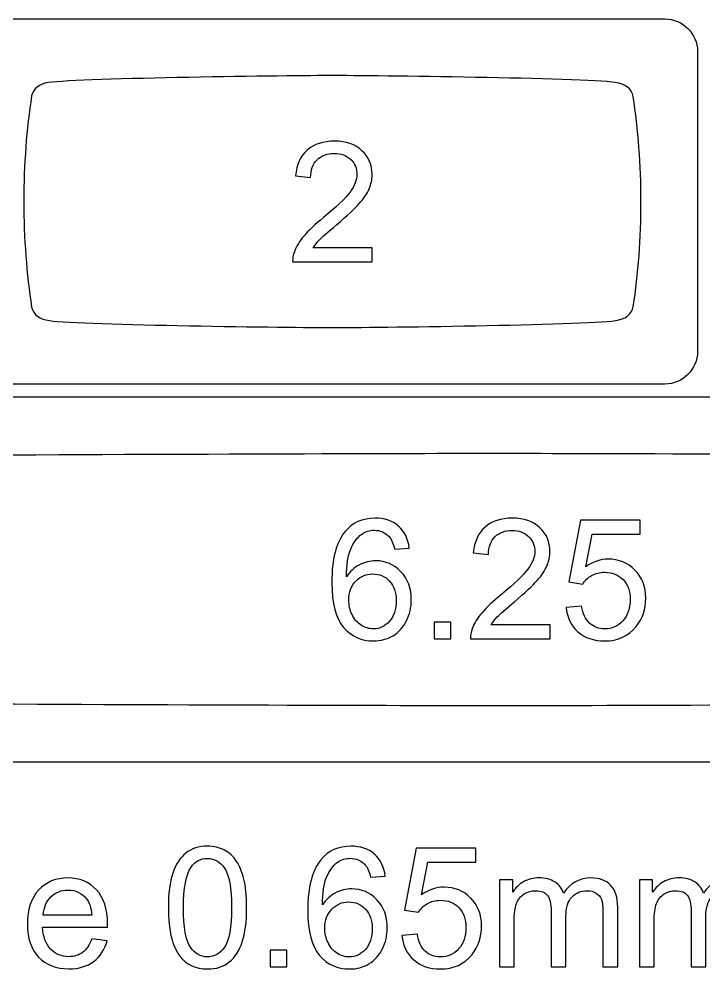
# Model space of a CAD drawing. Header units: millimetres. Extents: x -3 to 616, y -3 to 391.
# Drawn here: x 357.04 to 391.56, y 342.75 to 390.63 of the extents above; entities that cross this region are included whole.
import ezdxf

# ---------------------------------------------------------------- set-up
doc = ezdxf.new("R2010")
doc.units = ezdxf.units.MM
doc.header["$MEASUREMENT"] = 0
doc.layers.add('Templates', color=7, linetype='Continuous')

msp = doc.modelspace()

# ---------------------------------------------------------------- linework, layer by layer
at = {"layer": 'Templates'}
for points, knots in [([(356.079, 372.227), (356.079, 372.227), (389.586, 372.227), (389.586, 372.227), (389.586, 372.227), (390.492, 372.227), (391.232, 372.968), (391.232, 373.873), (391.232, 373.873), (391.232, 373.873), (391.232, 388.981), (391.232, 388.981), (391.232, 388.981), (391.232, 389.886), (390.492, 390.627), (389.586, 390.627), (389.586, 390.627), (389.586, 390.627), (356.079, 390.627), (356.079, 390.627), (356.079, 390.627), (355.173, 390.627), (354.432, 389.886), (354.432, 388.981), (354.432, 388.981), (354.432, 388.981), (354.432, 373.873), (354.432, 373.873), (354.432, 373.873), (354.432, 372.968), (355.173, 372.227), (356.079, 372.227)], [0, 0, 0, 0, 0.111111, 0.111111, 0.111111, 0.111111, 0.222222, 0.222222, 0.222222, 0.222222, 0.333333, 0.333333, 0.333333, 0.333333, 0.444444, 0.444444, 0.444444, 0.444444, 0.555556, 0.555556, 0.555556, 0.555556, 0.666667, 0.666667, 0.666667, 0.666667, 0.777778, 0.777778, 0.777778, 0.777778, 1, 1, 1, 1]), ([(372.832, 387.776), (374.715, 387.776), (385.414, 387.654), (387.088, 387.428), (387.088, 387.428), (387.088, 387.428), (387.088, 387.428), (387.088, 387.428), (387.088, 387.428), (387.597, 387.355), (387.9, 387.123), (387.991, 386.718), (387.991, 386.718), (388.244, 385.065), (388.382, 383.283), (388.382, 381.426), (388.382, 381.426), (388.383, 379.568), (388.245, 377.786), (387.993, 376.134), (387.993, 376.134), (387.903, 375.729), (387.6, 375.497), (387.093, 375.424), (387.093, 375.424), (385.419, 375.199), (374.707, 375.076), (372.836, 375.077), (372.836, 375.077), (370.964, 375.077), (360.248, 375.2), (358.573, 375.426), (358.573, 375.426), (358.573, 375.426), (358.574, 375.426), (358.574, 375.426), (358.574, 375.426), (358.079, 375.497), (357.779, 375.719), (357.679, 376.103), (357.679, 376.103), (357.423, 377.765), (357.283, 379.557), (357.283, 381.428), (357.283, 381.428), (357.282, 383.299), (357.422, 385.094), (357.677, 386.757), (357.677, 386.757), (357.774, 387.124), (358.054, 387.342), (358.512, 387.422), (358.512, 387.422), (360.204, 387.652), (370.95, 387.777), (372.832, 387.776)], [0, 0, 0, 0, 0.066667, 0.066667, 0.066667, 0.066667, 0.133333, 0.133333, 0.133333, 0.133333, 0.2, 0.2, 0.2, 0.2, 0.266667, 0.266667, 0.266667, 0.266667, 0.333333, 0.333333, 0.333333, 0.333333, 0.4, 0.4, 0.4, 0.4, 0.466667, 0.466667, 0.466667, 0.466667, 0.533333, 0.533333, 0.533333, 0.533333, 0.6, 0.6, 0.6, 0.6, 0.666667, 0.666667, 0.666667, 0.666667, 0.733333, 0.733333, 0.733333, 0.733333, 0.8, 0.8, 0.8, 0.8, 0.866667, 0.866667, 0.866667, 0.866667, 1, 1, 1, 1]), ([(374.842, 379.094), (374.842, 379.094), (374.842, 378.383), (374.842, 378.383), (374.842, 378.383), (374.842, 378.383), (370.829, 378.383), (370.829, 378.383), (370.829, 378.383), (370.823, 378.562), (370.853, 378.734), (370.916, 378.901), (370.916, 378.901), (371.019, 379.173), (371.184, 379.442), (371.411, 379.706), (371.411, 379.706), (371.639, 379.97), (371.963, 380.275), (372.385, 380.621), (372.385, 380.621), (373.041, 381.161), (373.487, 381.589), (373.72, 381.905), (373.72, 381.905), (373.954, 382.221), (374.071, 382.52), (374.071, 382.802), (374.071, 382.802), (374.071, 383.097), (373.966, 383.346), (373.754, 383.549), (373.754, 383.549), (373.542, 383.751), (373.266, 383.852), (372.926, 383.852), (372.926, 383.852), (372.566, 383.852), (372.278, 383.745), (372.062, 383.53), (372.062, 383.53), (371.846, 383.317), (371.737, 383.021), (371.735, 382.641), (371.735, 382.641), (371.735, 382.641), (370.973, 382.718), (370.973, 382.718), (370.973, 382.718), (371.025, 383.288), (371.222, 383.722), (371.564, 384.022), (371.564, 384.022), (371.907, 384.321), (372.365, 384.47), (372.943, 384.47), (372.943, 384.47), (373.524, 384.47), (373.985, 384.309), (374.324, 383.986), (374.324, 383.986), (374.664, 383.663), (374.833, 383.262), (374.833, 382.785), (374.833, 382.785), (374.833, 382.543), (374.784, 382.304), (374.684, 382.07), (374.684, 382.07), (374.585, 381.834), (374.42, 381.587), (374.19, 381.328), (374.19, 381.328), (373.959, 381.069), (373.576, 380.712), (373.043, 380.261), (373.043, 380.261), (372.595, 379.886), (372.308, 379.632), (372.181, 379.498), (372.181, 379.498), (372.054, 379.363), (371.949, 379.229), (371.866, 379.094), (371.866, 379.094), (371.866, 379.094), (374.842, 379.094), (374.842, 379.094)], [0, 0, 0, 0, 0.043478, 0.043478, 0.043478, 0.043478, 0.086957, 0.086957, 0.086957, 0.086957, 0.130435, 0.130435, 0.130435, 0.130435, 0.173913, 0.173913, 0.173913, 0.173913, 0.217391, 0.217391, 0.217391, 0.217391, 0.26087, 0.26087, 0.26087, 0.26087, 0.304348, 0.304348, 0.304348, 0.304348, 0.347826, 0.347826, 0.347826, 0.347826, 0.391304, 0.391304, 0.391304, 0.391304, 0.434783, 0.434783, 0.434783, 0.434783, 0.478261, 0.478261, 0.478261, 0.478261, 0.521739, 0.521739, 0.521739, 0.521739, 0.565217, 0.565217, 0.565217, 0.565217, 0.608696, 0.608696, 0.608696, 0.608696, 0.652174, 0.652174, 0.652174, 0.652174, 0.695652, 0.695652, 0.695652, 0.695652, 0.73913, 0.73913, 0.73913, 0.73913, 0.782609, 0.782609, 0.782609, 0.782609, 0.826087, 0.826087, 0.826087, 0.826087, 0.869565, 0.869565, 0.869565, 0.869565, 0.913043, 0.913043, 0.913043, 0.913043, 1, 1, 1, 1]), ([(324.86, 353.177), (324.86, 353.177), (436.568, 353.177), (436.568, 353.177), (436.568, 353.177), (437.473, 353.177), (438.214, 353.918), (438.214, 354.823), (438.214, 354.823), (438.214, 354.823), (438.214, 369.931), (438.214, 369.931), (438.214, 369.931), (438.214, 370.836), (437.473, 371.577), (436.568, 371.577), (436.568, 371.577), (436.568, 371.577), (324.86, 371.577), (324.86, 371.577), (324.86, 371.577), (323.955, 371.577), (323.214, 370.836), (323.214, 369.931), (323.214, 369.931), (323.214, 369.931), (323.214, 354.823), (323.214, 354.823), (323.214, 354.823), (323.214, 353.918), (323.955, 353.177), (324.86, 353.177)], [0, 0, 0, 0, 0.111111, 0.111111, 0.111111, 0.111111, 0.222222, 0.222222, 0.222222, 0.222222, 0.333333, 0.333333, 0.333333, 0.333333, 0.444444, 0.444444, 0.444444, 0.444444, 0.555556, 0.555556, 0.555556, 0.555556, 0.666667, 0.666667, 0.666667, 0.666667, 0.777778, 0.777778, 0.777778, 0.777778, 1, 1, 1, 1]), ([(380.714, 368.726), (384.567, 368.726), (429.288, 368.604), (432.714, 368.378), (432.714, 368.378), (432.714, 368.378), (432.714, 368.378), (432.714, 368.378), (432.714, 368.378), (433.755, 368.305), (434.376, 368.073), (434.562, 367.668), (434.562, 367.668), (435.08, 366.015), (435.363, 364.233), (435.364, 362.376), (435.364, 362.376), (435.364, 360.518), (435.083, 358.736), (434.568, 357.084), (434.568, 357.084), (434.381, 356.679), (433.763, 356.447), (432.724, 356.374), (432.724, 356.374), (429.296, 356.149), (384.552, 356.026), (380.72, 356.027), (380.72, 356.027), (376.888, 356.027), (332.135, 356.15), (328.707, 356.376), (328.707, 356.376), (328.707, 356.376), (328.707, 356.376), (328.707, 356.376), (328.707, 356.376), (327.695, 356.447), (327.081, 356.669), (326.876, 357.053), (326.876, 357.053), (326.352, 358.715), (326.065, 360.507), (326.064, 362.378), (326.064, 362.378), (326.063, 364.249), (326.348, 366.044), (326.872, 367.707), (326.872, 367.707), (327.07, 368.074), (327.643, 368.292), (328.581, 368.372), (328.581, 368.372), (332.044, 368.602), (376.86, 368.727), (380.714, 368.726)], [0, 0, 0, 0, 0.066667, 0.066667, 0.066667, 0.066667, 0.133333, 0.133333, 0.133333, 0.133333, 0.2, 0.2, 0.2, 0.2, 0.266667, 0.266667, 0.266667, 0.266667, 0.333333, 0.333333, 0.333333, 0.333333, 0.4, 0.4, 0.4, 0.4, 0.466667, 0.466667, 0.466667, 0.466667, 0.533333, 0.533333, 0.533333, 0.533333, 0.6, 0.6, 0.6, 0.6, 0.666667, 0.666667, 0.666667, 0.666667, 0.733333, 0.733333, 0.733333, 0.733333, 0.8, 0.8, 0.8, 0.8, 0.866667, 0.866667, 0.866667, 0.866667, 1, 1, 1, 1]), ([(376.708, 363.964), (376.708, 363.964), (375.972, 363.905), (375.972, 363.905), (375.972, 363.905), (375.905, 364.197), (375.811, 364.41), (375.688, 364.543), (375.688, 364.543), (375.486, 364.756), (375.237, 364.861), (374.94, 364.861), (374.94, 364.861), (374.702, 364.861), (374.49, 364.795), (374.308, 364.662), (374.308, 364.662), (374.074, 364.492), (373.89, 364.243), (373.754, 363.916), (373.754, 363.916), (373.618, 363.587), (373.548, 363.12), (373.542, 362.515), (373.542, 362.515), (373.721, 362.787), (373.941, 362.99), (374.201, 363.122), (374.201, 363.122), (374.461, 363.254), (374.731, 363.321), (375.016, 363.321), (375.016, 363.321), (375.513, 363.321), (375.937, 363.137), (376.286, 362.772), (376.286, 362.772), (376.635, 362.406), (376.81, 361.935), (376.81, 361.355), (376.81, 361.355), (376.81, 360.974), (376.728, 360.621), (376.564, 360.294), (376.564, 360.294), (376.399, 359.966), (376.175, 359.717), (375.887, 359.543), (375.887, 359.543), (375.601, 359.369), (375.275, 359.282), (374.911, 359.282), (374.911, 359.282), (374.291, 359.282), (373.785, 359.511), (373.392, 359.966), (373.392, 359.966), (373.001, 360.422), (372.805, 361.174), (372.805, 362.221), (372.805, 362.221), (372.805, 363.392), (373.023, 364.245), (373.456, 364.777), (373.456, 364.777), (373.834, 365.24), (374.343, 365.471), (374.985, 365.471), (374.985, 365.471), (375.462, 365.471), (375.855, 365.337), (376.159, 365.07), (376.159, 365.07), (376.464, 364.804), (376.648, 364.435), (376.708, 363.964)], [0, 0, 0, 0, 0.05, 0.05, 0.05, 0.05, 0.1, 0.1, 0.1, 0.1, 0.15, 0.15, 0.15, 0.15, 0.2, 0.2, 0.2, 0.2, 0.25, 0.25, 0.25, 0.25, 0.3, 0.3, 0.3, 0.3, 0.35, 0.35, 0.35, 0.35, 0.4, 0.4, 0.4, 0.4, 0.45, 0.45, 0.45, 0.45, 0.5, 0.5, 0.5, 0.5, 0.55, 0.55, 0.55, 0.55, 0.6, 0.6, 0.6, 0.6, 0.65, 0.65, 0.65, 0.65, 0.7, 0.7, 0.7, 0.7, 0.75, 0.75, 0.75, 0.75, 0.8, 0.8, 0.8, 0.8, 0.85, 0.85, 0.85, 0.85, 0.9, 0.9, 0.9, 0.9, 1, 1, 1, 1]), ([(383.803, 360.095), (383.803, 360.095), (383.803, 359.384), (383.803, 359.384), (383.803, 359.384), (383.803, 359.384), (379.79, 359.384), (379.79, 359.384), (379.79, 359.384), (379.785, 359.563), (379.814, 359.735), (379.878, 359.901), (379.878, 359.901), (379.981, 360.174), (380.146, 360.443), (380.373, 360.707), (380.373, 360.707), (380.6, 360.971), (380.925, 361.276), (381.347, 361.622), (381.347, 361.622), (382.003, 362.162), (382.449, 362.59), (382.682, 362.906), (382.682, 362.906), (382.916, 363.222), (383.033, 363.521), (383.033, 363.803), (383.033, 363.803), (383.033, 364.098), (382.927, 364.346), (382.715, 364.55), (382.715, 364.55), (382.504, 364.751), (382.227, 364.853), (381.887, 364.853), (381.887, 364.853), (381.527, 364.853), (381.239, 364.746), (381.023, 364.531), (381.023, 364.531), (380.808, 364.318), (380.699, 364.022), (380.696, 363.642), (380.696, 363.642), (380.696, 363.642), (379.934, 363.718), (379.934, 363.718), (379.934, 363.718), (379.986, 364.289), (380.184, 364.723), (380.525, 365.022), (380.525, 365.022), (380.868, 365.321), (381.327, 365.471), (381.904, 365.471), (381.904, 365.471), (382.485, 365.471), (382.947, 365.31), (383.285, 364.987), (383.285, 364.987), (383.626, 364.664), (383.795, 364.263), (383.795, 363.786), (383.795, 363.786), (383.795, 363.543), (383.745, 363.305), (383.645, 363.071), (383.645, 363.071), (383.547, 362.835), (383.381, 362.588), (383.151, 362.329), (383.151, 362.329), (382.92, 362.07), (382.538, 361.713), (382.004, 361.262), (382.004, 361.262), (381.557, 360.886), (381.269, 360.632), (381.142, 360.498), (381.142, 360.498), (381.015, 360.364), (380.911, 360.23), (380.827, 360.095), (380.827, 360.095), (380.827, 360.095), (383.803, 360.095), (383.803, 360.095)], [0, 0, 0, 0, 0.043478, 0.043478, 0.043478, 0.043478, 0.086957, 0.086957, 0.086957, 0.086957, 0.130435, 0.130435, 0.130435, 0.130435, 0.173913, 0.173913, 0.173913, 0.173913, 0.217391, 0.217391, 0.217391, 0.217391, 0.26087, 0.26087, 0.26087, 0.26087, 0.304348, 0.304348, 0.304348, 0.304348, 0.347826, 0.347826, 0.347826, 0.347826, 0.391304, 0.391304, 0.391304, 0.391304, 0.434783, 0.434783, 0.434783, 0.434783, 0.478261, 0.478261, 0.478261, 0.478261, 0.521739, 0.521739, 0.521739, 0.521739, 0.565217, 0.565217, 0.565217, 0.565217, 0.608696, 0.608696, 0.608696, 0.608696, 0.652174, 0.652174, 0.652174, 0.652174, 0.695652, 0.695652, 0.695652, 0.695652, 0.73913, 0.73913, 0.73913, 0.73913, 0.782609, 0.782609, 0.782609, 0.782609, 0.826087, 0.826087, 0.826087, 0.826087, 0.869565, 0.869565, 0.869565, 0.869565, 0.913043, 0.913043, 0.913043, 0.913043, 1, 1, 1, 1]), ([(384.609, 360.975), (384.609, 360.975), (385.388, 361.035), (385.388, 361.035), (385.388, 361.035), (385.446, 360.655), (385.58, 360.37), (385.789, 360.178), (385.789, 360.178), (385.998, 359.988), (386.253, 359.892), (386.554, 359.892), (386.554, 359.892), (386.916, 359.892), (387.22, 360.027), (387.467, 360.297), (387.467, 360.297), (387.712, 360.567), (387.835, 360.926), (387.835, 361.372), (387.835, 361.372), (387.835, 361.797), (387.718, 362.131), (387.482, 362.376), (387.482, 362.376), (387.246, 362.622), (386.935, 362.745), (386.546, 362.745), (386.546, 362.745), (386.305, 362.745), (386.089, 362.69), (385.897, 362.58), (385.897, 362.58), (385.707, 362.47), (385.557, 362.327), (385.447, 362.152), (385.447, 362.152), (385.447, 362.152), (384.745, 362.254), (384.745, 362.254), (384.745, 362.254), (384.745, 362.254), (385.329, 365.369), (385.329, 365.369), (385.329, 365.369), (385.329, 365.369), (388.334, 365.369), (388.334, 365.369), (388.334, 365.369), (388.334, 365.369), (388.334, 364.658), (388.334, 364.658), (388.334, 364.658), (388.334, 364.658), (385.923, 364.658), (385.923, 364.658), (385.923, 364.658), (385.923, 364.658), (385.6, 363.023), (385.6, 363.023), (385.6, 363.023), (385.962, 363.278), (386.343, 363.405), (386.741, 363.405), (386.741, 363.405), (387.269, 363.405), (387.715, 363.222), (388.078, 362.855), (388.078, 362.855), (388.44, 362.488), (388.622, 362.017), (388.622, 361.441), (388.622, 361.441), (388.622, 360.892), (388.463, 360.418), (388.144, 360.019), (388.144, 360.019), (387.756, 359.527), (387.225, 359.282), (386.554, 359.282), (386.554, 359.282), (386.003, 359.282), (385.554, 359.437), (385.206, 359.746), (385.206, 359.746), (384.857, 360.055), (384.658, 360.464), (384.609, 360.975)], [0, 0, 0, 0, 0.043478, 0.043478, 0.043478, 0.043478, 0.086957, 0.086957, 0.086957, 0.086957, 0.130435, 0.130435, 0.130435, 0.130435, 0.173913, 0.173913, 0.173913, 0.173913, 0.217391, 0.217391, 0.217391, 0.217391, 0.26087, 0.26087, 0.26087, 0.26087, 0.304348, 0.304348, 0.304348, 0.304348, 0.347826, 0.347826, 0.347826, 0.347826, 0.391304, 0.391304, 0.391304, 0.391304, 0.434783, 0.434783, 0.434783, 0.434783, 0.478261, 0.478261, 0.478261, 0.478261, 0.521739, 0.521739, 0.521739, 0.521739, 0.565217, 0.565217, 0.565217, 0.565217, 0.608696, 0.608696, 0.608696, 0.608696, 0.652174, 0.652174, 0.652174, 0.652174, 0.695652, 0.695652, 0.695652, 0.695652, 0.73913, 0.73913, 0.73913, 0.73913, 0.782609, 0.782609, 0.782609, 0.782609, 0.826087, 0.826087, 0.826087, 0.826087, 0.869565, 0.869565, 0.869565, 0.869565, 0.913043, 0.913043, 0.913043, 0.913043, 1, 1, 1, 1]), ([(373.66, 361.348), (373.66, 361.091), (373.715, 360.845), (373.824, 360.611), (373.824, 360.611), (373.933, 360.377), (374.085, 360.199), (374.278, 360.076), (374.278, 360.076), (374.473, 359.954), (374.679, 359.892), (374.898, 359.892), (374.898, 359.892), (375.215, 359.892), (375.486, 360.019), (375.711, 360.273), (375.711, 360.273), (375.935, 360.527), (376.048, 360.871), (376.048, 361.307), (376.048, 361.307), (376.048, 361.726), (375.937, 362.056), (375.715, 362.297), (375.715, 362.297), (375.493, 362.539), (375.211, 362.66), (374.868, 362.66), (374.868, 362.66), (374.532, 362.66), (374.246, 362.539), (374.012, 362.297), (374.012, 362.297), (373.778, 362.056), (373.66, 361.74), (373.66, 361.348)], [0, 0, 0, 0, 0.1, 0.1, 0.1, 0.1, 0.2, 0.2, 0.2, 0.2, 0.3, 0.3, 0.3, 0.3, 0.4, 0.4, 0.4, 0.4, 0.5, 0.5, 0.5, 0.5, 0.6, 0.6, 0.6, 0.6, 0.7, 0.7, 0.7, 0.7, 0.8, 0.8, 0.8, 0.8, 1, 1, 1, 1]), ([(377.963, 359.384), (377.963, 359.384), (377.963, 360.23), (377.963, 360.23), (377.963, 360.23), (377.963, 360.23), (378.809, 360.23), (378.809, 360.23), (378.809, 360.23), (378.809, 360.23), (378.809, 359.384), (378.809, 359.384), (378.809, 359.384), (378.809, 359.384), (377.963, 359.384), (377.963, 359.384)], [0, 0, 0, 0, 0.2, 0.2, 0.2, 0.2, 0.4, 0.4, 0.4, 0.4, 0.6, 0.6, 0.6, 0.6, 1, 1, 1, 1]), ([(364.566, 345.843), (364.566, 346.558), (364.639, 347.137), (364.786, 347.574), (364.786, 347.574), (364.934, 348.013), (365.153, 348.35), (365.444, 348.586), (365.444, 348.586), (365.733, 348.822), (366.098, 348.939), (366.539, 348.939), (366.539, 348.939), (366.863, 348.939), (367.148, 348.874), (367.395, 348.743), (367.395, 348.743), (367.641, 348.611), (367.844, 348.422), (368.002, 348.175), (368.002, 348.175), (368.16, 347.93), (368.284, 347.629), (368.374, 347.275), (368.374, 347.275), (368.466, 346.921), (368.511, 346.442), (368.511, 345.843), (368.511, 345.843), (368.511, 345.132), (368.438, 344.556), (368.293, 344.118), (368.293, 344.118), (368.147, 343.68), (367.928, 343.342), (367.638, 343.105), (367.638, 343.105), (367.349, 342.868), (366.982, 342.75), (366.539, 342.75), (366.539, 342.75), (365.956, 342.75), (365.497, 342.957), (365.164, 343.373), (365.164, 343.373), (364.765, 343.881), (364.566, 344.704), (364.566, 345.843)], [0, 0, 0, 0, 0.076923, 0.076923, 0.076923, 0.076923, 0.153846, 0.153846, 0.153846, 0.153846, 0.230769, 0.230769, 0.230769, 0.230769, 0.307692, 0.307692, 0.307692, 0.307692, 0.384615, 0.384615, 0.384615, 0.384615, 0.461538, 0.461538, 0.461538, 0.461538, 0.538462, 0.538462, 0.538462, 0.538462, 0.615385, 0.615385, 0.615385, 0.615385, 0.692308, 0.692308, 0.692308, 0.692308, 0.769231, 0.769231, 0.769231, 0.769231, 0.846154, 0.846154, 0.846154, 0.846154, 1, 1, 1, 1]), ([(375.496, 347.432), (375.496, 347.432), (374.76, 347.372), (374.76, 347.372), (374.76, 347.372), (374.693, 347.665), (374.599, 347.878), (374.476, 348.01), (374.476, 348.01), (374.274, 348.223), (374.024, 348.329), (373.728, 348.329), (373.728, 348.329), (373.49, 348.329), (373.278, 348.263), (373.096, 348.13), (373.096, 348.13), (372.862, 347.959), (372.678, 347.711), (372.541, 347.384), (372.541, 347.384), (372.406, 347.055), (372.335, 346.588), (372.33, 345.982), (372.33, 345.982), (372.509, 346.255), (372.729, 346.458), (372.989, 346.589), (372.989, 346.589), (373.248, 346.722), (373.519, 346.788), (373.804, 346.788), (373.804, 346.788), (374.301, 346.788), (374.724, 346.605), (375.074, 346.239), (375.074, 346.239), (375.423, 345.874), (375.598, 345.403), (375.598, 344.823), (375.598, 344.823), (375.598, 344.442), (375.516, 344.089), (375.352, 343.761), (375.352, 343.761), (375.187, 343.434), (374.963, 343.184), (374.675, 343.011), (374.675, 343.011), (374.388, 342.837), (374.063, 342.75), (373.698, 342.75), (373.698, 342.75), (373.079, 342.75), (372.572, 342.978), (372.18, 343.434), (372.18, 343.434), (371.789, 343.89), (371.593, 344.642), (371.593, 345.689), (371.593, 345.689), (371.593, 346.86), (371.81, 347.712), (372.244, 348.244), (372.244, 348.244), (372.622, 348.707), (373.131, 348.939), (373.773, 348.939), (373.773, 348.939), (374.25, 348.939), (374.642, 348.805), (374.947, 348.538), (374.947, 348.538), (375.252, 348.271), (375.436, 347.903), (375.496, 347.432)], [0, 0, 0, 0, 0.05, 0.05, 0.05, 0.05, 0.1, 0.1, 0.1, 0.1, 0.15, 0.15, 0.15, 0.15, 0.2, 0.2, 0.2, 0.2, 0.25, 0.25, 0.25, 0.25, 0.3, 0.3, 0.3, 0.3, 0.35, 0.35, 0.35, 0.35, 0.4, 0.4, 0.4, 0.4, 0.45, 0.45, 0.45, 0.45, 0.5, 0.5, 0.5, 0.5, 0.55, 0.55, 0.55, 0.55, 0.6, 0.6, 0.6, 0.6, 0.65, 0.65, 0.65, 0.65, 0.7, 0.7, 0.7, 0.7, 0.75, 0.75, 0.75, 0.75, 0.8, 0.8, 0.8, 0.8, 0.85, 0.85, 0.85, 0.85, 0.9, 0.9, 0.9, 0.9, 1, 1, 1, 1]), ([(376.336, 344.443), (376.336, 344.443), (377.115, 344.502), (377.115, 344.502), (377.115, 344.502), (377.173, 344.123), (377.307, 343.838), (377.515, 343.646), (377.515, 343.646), (377.724, 343.455), (377.98, 343.359), (378.28, 343.359), (378.28, 343.359), (378.643, 343.359), (378.946, 343.495), (379.193, 343.764), (379.193, 343.764), (379.439, 344.035), (379.562, 344.394), (379.562, 344.839), (379.562, 344.839), (379.562, 345.264), (379.444, 345.599), (379.209, 345.844), (379.209, 345.844), (378.973, 346.09), (378.661, 346.212), (378.273, 346.212), (378.273, 346.212), (378.032, 346.212), (377.816, 346.157), (377.624, 346.047), (377.624, 346.047), (377.434, 345.937), (377.284, 345.795), (377.174, 345.62), (377.174, 345.62), (377.174, 345.62), (376.471, 345.721), (376.471, 345.721), (376.471, 345.721), (376.471, 345.721), (377.055, 348.837), (377.055, 348.837), (377.055, 348.837), (377.055, 348.837), (380.061, 348.837), (380.061, 348.837), (380.061, 348.837), (380.061, 348.837), (380.061, 348.126), (380.061, 348.126), (380.061, 348.126), (380.061, 348.126), (377.649, 348.126), (377.649, 348.126), (377.649, 348.126), (377.649, 348.126), (377.326, 346.49), (377.326, 346.49), (377.326, 346.49), (377.689, 346.746), (378.07, 346.873), (378.468, 346.873), (378.468, 346.873), (378.996, 346.873), (379.442, 346.689), (379.804, 346.323), (379.804, 346.323), (380.167, 345.956), (380.349, 345.484), (380.349, 344.909), (380.349, 344.909), (380.349, 344.36), (380.189, 343.886), (379.871, 343.486), (379.871, 343.486), (379.483, 342.995), (378.952, 342.75), (378.28, 342.75), (378.28, 342.75), (377.73, 342.75), (377.281, 342.905), (376.933, 343.214), (376.933, 343.214), (376.584, 343.523), (376.385, 343.932), (376.336, 344.443)], [0, 0, 0, 0, 0.043478, 0.043478, 0.043478, 0.043478, 0.086957, 0.086957, 0.086957, 0.086957, 0.130435, 0.130435, 0.130435, 0.130435, 0.173913, 0.173913, 0.173913, 0.173913, 0.217391, 0.217391, 0.217391, 0.217391, 0.26087, 0.26087, 0.26087, 0.26087, 0.304348, 0.304348, 0.304348, 0.304348, 0.347826, 0.347826, 0.347826, 0.347826, 0.391304, 0.391304, 0.391304, 0.391304, 0.434783, 0.434783, 0.434783, 0.434783, 0.478261, 0.478261, 0.478261, 0.478261, 0.521739, 0.521739, 0.521739, 0.521739, 0.565217, 0.565217, 0.565217, 0.565217, 0.608696, 0.608696, 0.608696, 0.608696, 0.652174, 0.652174, 0.652174, 0.652174, 0.695652, 0.695652, 0.695652, 0.695652, 0.73913, 0.73913, 0.73913, 0.73913, 0.782609, 0.782609, 0.782609, 0.782609, 0.826087, 0.826087, 0.826087, 0.826087, 0.869565, 0.869565, 0.869565, 0.869565, 0.913043, 0.913043, 0.913043, 0.913043, 1, 1, 1, 1]), ([(365.328, 345.84), (365.328, 344.842), (365.444, 344.179), (365.676, 343.852), (365.676, 343.852), (365.909, 343.523), (366.197, 343.359), (366.539, 343.359), (366.539, 343.359), (366.88, 343.359), (367.168, 343.524), (367.401, 343.853), (367.401, 343.853), (367.634, 344.183), (367.749, 344.845), (367.749, 345.84), (367.749, 345.84), (367.749, 346.838), (367.634, 347.501), (367.401, 347.828), (367.401, 347.828), (367.169, 348.157), (366.879, 348.321), (366.53, 348.321), (366.53, 348.321), (366.189, 348.321), (365.915, 348.175), (365.71, 347.886), (365.71, 347.886), (365.455, 347.518), (365.328, 346.835), (365.328, 345.84)], [0, 0, 0, 0, 0.111111, 0.111111, 0.111111, 0.111111, 0.222222, 0.222222, 0.222222, 0.222222, 0.333333, 0.333333, 0.333333, 0.333333, 0.444444, 0.444444, 0.444444, 0.444444, 0.555556, 0.555556, 0.555556, 0.555556, 0.666667, 0.666667, 0.666667, 0.666667, 0.777778, 0.777778, 0.777778, 0.777778, 1, 1, 1, 1]), ([(360.705, 344.274), (360.705, 344.274), (361.476, 344.172), (361.476, 344.172), (361.476, 344.172), (361.356, 343.725), (361.131, 343.376), (360.804, 343.129), (360.804, 343.129), (360.477, 342.882), (360.059, 342.758), (359.549, 342.758), (359.549, 342.758), (358.909, 342.758), (358.401, 342.956), (358.025, 343.351), (358.025, 343.351), (357.65, 343.744), (357.462, 344.299), (357.462, 345.012), (357.462, 345.012), (357.462, 345.748), (357.652, 346.321), (358.031, 346.728), (358.031, 346.728), (358.411, 347.135), (358.903, 347.339), (359.509, 347.339), (359.509, 347.339), (360.094, 347.339), (360.572, 347.14), (360.944, 346.74), (360.944, 346.74), (361.315, 346.341), (361.501, 345.779), (361.501, 345.055), (361.501, 345.055), (361.501, 345.012), (361.5, 344.945), (361.497, 344.858), (361.497, 344.858), (361.497, 344.858), (358.224, 344.858), (358.224, 344.858), (358.224, 344.858), (358.253, 344.377), (358.388, 344.007), (358.634, 343.752), (358.634, 343.752), (358.878, 343.496), (359.184, 343.368), (359.549, 343.368), (359.549, 343.368), (359.822, 343.368), (360.055, 343.44), (360.247, 343.584), (360.247, 343.584), (360.44, 343.728), (360.592, 343.958), (360.705, 344.274)], [0, 0, 0, 0, 0.0625, 0.0625, 0.0625, 0.0625, 0.125, 0.125, 0.125, 0.125, 0.1875, 0.1875, 0.1875, 0.1875, 0.25, 0.25, 0.25, 0.25, 0.3125, 0.3125, 0.3125, 0.3125, 0.375, 0.375, 0.375, 0.375, 0.4375, 0.4375, 0.4375, 0.4375, 0.5, 0.5, 0.5, 0.5, 0.5625, 0.5625, 0.5625, 0.5625, 0.625, 0.625, 0.625, 0.625, 0.6875, 0.6875, 0.6875, 0.6875, 0.75, 0.75, 0.75, 0.75, 0.8125, 0.8125, 0.8125, 0.8125, 0.875, 0.875, 0.875, 0.875, 1, 1, 1, 1]), ([(381.248, 342.851), (381.248, 342.851), (381.248, 347.245), (381.248, 347.245), (381.248, 347.245), (381.248, 347.245), (381.917, 347.245), (381.917, 347.245), (381.917, 347.245), (381.917, 347.245), (381.917, 346.625), (381.917, 346.625), (381.917, 346.625), (382.053, 346.839), (382.237, 347.013), (382.466, 347.142), (382.466, 347.142), (382.694, 347.274), (382.954, 347.339), (383.246, 347.339), (383.246, 347.339), (383.57, 347.339), (383.837, 347.271), (384.045, 347.137), (384.045, 347.137), (384.252, 347.001), (384.399, 346.814), (384.483, 346.571), (384.483, 346.571), (384.833, 347.083), (385.286, 347.339), (385.845, 347.339), (385.845, 347.339), (386.283, 347.339), (386.62, 347.219), (386.854, 346.977), (386.854, 346.977), (387.09, 346.736), (387.208, 346.365), (387.208, 345.864), (387.208, 345.864), (387.208, 345.864), (387.208, 342.851), (387.208, 342.851), (387.208, 342.851), (387.208, 342.851), (386.463, 342.851), (386.463, 342.851), (386.463, 342.851), (386.463, 342.851), (386.463, 345.617), (386.463, 345.617), (386.463, 345.617), (386.463, 345.913), (386.438, 346.128), (386.39, 346.259), (386.39, 346.259), (386.342, 346.39), (386.254, 346.495), (386.126, 346.575), (386.126, 346.575), (385.999, 346.656), (385.849, 346.695), (385.679, 346.695), (385.679, 346.695), (385.368, 346.695), (385.111, 346.592), (384.907, 346.387), (384.907, 346.387), (384.702, 346.181), (384.601, 345.853), (384.601, 345.401), (384.601, 345.401), (384.601, 345.401), (384.601, 342.851), (384.601, 342.851), (384.601, 342.851), (384.601, 342.851), (383.855, 342.851), (383.855, 342.851), (383.855, 342.851), (383.855, 342.851), (383.855, 345.703), (383.855, 345.703), (383.855, 345.703), (383.855, 346.033), (383.795, 346.282), (383.673, 346.447), (383.673, 346.447), (383.552, 346.612), (383.353, 346.695), (383.078, 346.695), (383.078, 346.695), (382.869, 346.695), (382.676, 346.64), (382.498, 346.53), (382.498, 346.53), (382.32, 346.42), (382.192, 346.259), (382.111, 346.046), (382.111, 346.046), (382.032, 345.834), (381.993, 345.528), (381.993, 345.129), (381.993, 345.129), (381.993, 345.129), (381.993, 342.851), (381.993, 342.851), (381.993, 342.851), (381.993, 342.851), (381.248, 342.851), (381.248, 342.851)], [0, 0, 0, 0, 0.034483, 0.034483, 0.034483, 0.034483, 0.068966, 0.068966, 0.068966, 0.068966, 0.103448, 0.103448, 0.103448, 0.103448, 0.137931, 0.137931, 0.137931, 0.137931, 0.172414, 0.172414, 0.172414, 0.172414, 0.206897, 0.206897, 0.206897, 0.206897, 0.241379, 0.241379, 0.241379, 0.241379, 0.275862, 0.275862, 0.275862, 0.275862, 0.310345, 0.310345, 0.310345, 0.310345, 0.344828, 0.344828, 0.344828, 0.344828, 0.37931, 0.37931, 0.37931, 0.37931, 0.413793, 0.413793, 0.413793, 0.413793, 0.448276, 0.448276, 0.448276, 0.448276, 0.482759, 0.482759, 0.482759, 0.482759, 0.517241, 0.517241, 0.517241, 0.517241, 0.551724, 0.551724, 0.551724, 0.551724, 0.586207, 0.586207, 0.586207, 0.586207, 0.62069, 0.62069, 0.62069, 0.62069, 0.655172, 0.655172, 0.655172, 0.655172, 0.689655, 0.689655, 0.689655, 0.689655, 0.724138, 0.724138, 0.724138, 0.724138, 0.758621, 0.758621, 0.758621, 0.758621, 0.793103, 0.793103, 0.793103, 0.793103, 0.827586, 0.827586, 0.827586, 0.827586, 0.862069, 0.862069, 0.862069, 0.862069, 0.896552, 0.896552, 0.896552, 0.896552, 0.931034, 0.931034, 0.931034, 0.931034, 1, 1, 1, 1]), ([(388.3, 342.851), (388.3, 342.851), (388.3, 347.245), (388.3, 347.245), (388.3, 347.245), (388.3, 347.245), (388.969, 347.245), (388.969, 347.245), (388.969, 347.245), (388.969, 347.245), (388.969, 346.625), (388.969, 346.625), (388.969, 346.625), (389.106, 346.839), (389.29, 347.013), (389.518, 347.142), (389.518, 347.142), (389.747, 347.274), (390.006, 347.339), (390.299, 347.339), (390.299, 347.339), (390.623, 347.339), (390.89, 347.271), (391.097, 347.137), (391.097, 347.137), (391.305, 347.001), (391.451, 346.814), (391.536, 346.571), (391.536, 346.571), (391.886, 347.083), (392.339, 347.339), (392.898, 347.339), (392.898, 347.339), (393.335, 347.339), (393.673, 347.219), (393.907, 346.977), (393.907, 346.977), (394.142, 346.736), (394.261, 346.365), (394.261, 345.864), (394.261, 345.864), (394.261, 345.864), (394.261, 342.851), (394.261, 342.851), (394.261, 342.851), (394.261, 342.851), (393.516, 342.851), (393.516, 342.851), (393.516, 342.851), (393.516, 342.851), (393.516, 345.617), (393.516, 345.617), (393.516, 345.617), (393.516, 345.913), (393.49, 346.128), (393.442, 346.259), (393.442, 346.259), (393.395, 346.39), (393.307, 346.495), (393.179, 346.575), (393.179, 346.575), (393.052, 346.656), (392.902, 346.695), (392.731, 346.695), (392.731, 346.695), (392.421, 346.695), (392.164, 346.592), (391.959, 346.387), (391.959, 346.387), (391.755, 346.181), (391.653, 345.853), (391.653, 345.401), (391.653, 345.401), (391.653, 345.401), (391.653, 342.851), (391.653, 342.851), (391.653, 342.851), (391.653, 342.851), (390.908, 342.851), (390.908, 342.851), (390.908, 342.851), (390.908, 342.851), (390.908, 345.703), (390.908, 345.703), (390.908, 345.703), (390.908, 346.033), (390.847, 346.282), (390.726, 346.447), (390.726, 346.447), (390.605, 346.612), (390.406, 346.695), (390.131, 346.695), (390.131, 346.695), (389.922, 346.695), (389.728, 346.64), (389.551, 346.53), (389.551, 346.53), (389.373, 346.42), (389.244, 346.259), (389.164, 346.046), (389.164, 346.046), (389.085, 345.834), (389.046, 345.528), (389.046, 345.129), (389.046, 345.129), (389.046, 345.129), (389.046, 342.851), (389.046, 342.851), (389.046, 342.851), (389.046, 342.851), (388.3, 342.851), (388.3, 342.851)], [0, 0, 0, 0, 0.034483, 0.034483, 0.034483, 0.034483, 0.068966, 0.068966, 0.068966, 0.068966, 0.103448, 0.103448, 0.103448, 0.103448, 0.137931, 0.137931, 0.137931, 0.137931, 0.172414, 0.172414, 0.172414, 0.172414, 0.206897, 0.206897, 0.206897, 0.206897, 0.241379, 0.241379, 0.241379, 0.241379, 0.275862, 0.275862, 0.275862, 0.275862, 0.310345, 0.310345, 0.310345, 0.310345, 0.344828, 0.344828, 0.344828, 0.344828, 0.37931, 0.37931, 0.37931, 0.37931, 0.413793, 0.413793, 0.413793, 0.413793, 0.448276, 0.448276, 0.448276, 0.448276, 0.482759, 0.482759, 0.482759, 0.482759, 0.517241, 0.517241, 0.517241, 0.517241, 0.551724, 0.551724, 0.551724, 0.551724, 0.586207, 0.586207, 0.586207, 0.586207, 0.62069, 0.62069, 0.62069, 0.62069, 0.655172, 0.655172, 0.655172, 0.655172, 0.689655, 0.689655, 0.689655, 0.689655, 0.724138, 0.724138, 0.724138, 0.724138, 0.758621, 0.758621, 0.758621, 0.758621, 0.793103, 0.793103, 0.793103, 0.793103, 0.827586, 0.827586, 0.827586, 0.827586, 0.862069, 0.862069, 0.862069, 0.862069, 0.896552, 0.896552, 0.896552, 0.896552, 0.931034, 0.931034, 0.931034, 0.931034, 1, 1, 1, 1]), ([(358.267, 345.467), (358.267, 345.467), (360.714, 345.467), (360.714, 345.467), (360.714, 345.467), (360.681, 345.837), (360.587, 346.114), (360.433, 346.299), (360.433, 346.299), (360.197, 346.585), (359.89, 346.729), (359.513, 346.729), (359.513, 346.729), (359.171, 346.729), (358.885, 346.615), (358.652, 346.386), (358.652, 346.386), (358.421, 346.157), (358.292, 345.851), (358.267, 345.467)], [0, 0, 0, 0, 0.166667, 0.166667, 0.166667, 0.166667, 0.333333, 0.333333, 0.333333, 0.333333, 0.5, 0.5, 0.5, 0.5, 0.666667, 0.666667, 0.666667, 0.666667, 1, 1, 1, 1]), ([(372.448, 344.816), (372.448, 344.559), (372.503, 344.313), (372.612, 344.079), (372.612, 344.079), (372.721, 343.845), (372.873, 343.667), (373.066, 343.544), (373.066, 343.544), (373.261, 343.421), (373.467, 343.359), (373.686, 343.359), (373.686, 343.359), (374.003, 343.359), (374.274, 343.486), (374.499, 343.74), (374.499, 343.74), (374.723, 343.994), (374.836, 344.339), (374.836, 344.775), (374.836, 344.775), (374.836, 345.194), (374.724, 345.524), (374.503, 345.765), (374.503, 345.765), (374.281, 346.006), (373.999, 346.128), (373.656, 346.128), (373.656, 346.128), (373.32, 346.128), (373.034, 346.006), (372.8, 345.765), (372.8, 345.765), (372.565, 345.524), (372.448, 345.208), (372.448, 344.816)], [0, 0, 0, 0, 0.1, 0.1, 0.1, 0.1, 0.2, 0.2, 0.2, 0.2, 0.3, 0.3, 0.3, 0.3, 0.4, 0.4, 0.4, 0.4, 0.5, 0.5, 0.5, 0.5, 0.6, 0.6, 0.6, 0.6, 0.7, 0.7, 0.7, 0.7, 0.8, 0.8, 0.8, 0.8, 1, 1, 1, 1]), ([(369.69, 342.851), (369.69, 342.851), (369.69, 343.698), (369.69, 343.698), (369.69, 343.698), (369.69, 343.698), (370.536, 343.698), (370.536, 343.698), (370.536, 343.698), (370.536, 343.698), (370.536, 342.851), (370.536, 342.851), (370.536, 342.851), (370.536, 342.851), (369.69, 342.851), (369.69, 342.851)], [0, 0, 0, 0, 0.2, 0.2, 0.2, 0.2, 0.4, 0.4, 0.4, 0.4, 0.6, 0.6, 0.6, 0.6, 1, 1, 1, 1])]:
    msp.add_open_spline(points, degree=3, knots=knots, dxfattribs=at)

doc.saveas('drawing.dxf')
